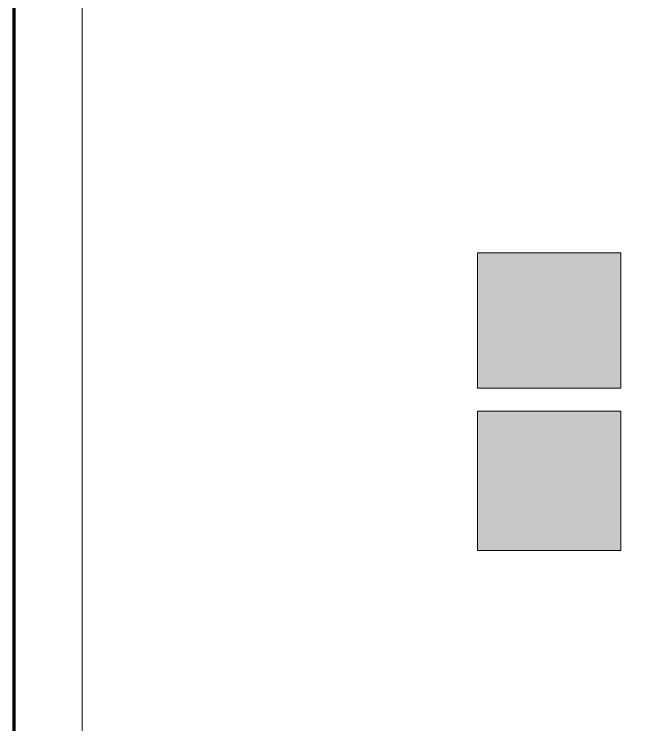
# Model space of a CAD drawing. Extents: x 971 to 1079, y 664 to 731.
# Drawn here: x 1050.855 to 1053.984, y 674.546 to 678.14 of the extents above; entities that cross this region are included whole.
import ezdxf

# ---------------------------------------------------------------- set-up
doc = ezdxf.new("R2010")
doc.units = 0
doc.header["$MEASUREMENT"] = 0
doc.layers.get('0').update_dxf_attribs({"linetype": 'CONTINUOUS', "lineweight": 30})
for name, color, linetype, lineweight in [('Dim', 142, 'CONTINUOUS', 0), ('UG-BORDER', 20, 'CONTINUOUS', 80), ('UG-Khartosha', 11, 'CONTINUOUS', 20)]:
    doc.layers.add(name, color=color, linetype=linetype, lineweight=lineweight)

# ---------------------------------------------------------------- blocks, each defined once
blk = doc.blocks.new('fghty')
at = {"layer": 'UG-Khartosha', "true_color": 0x921802}
blk.add_hatch(color=24, dxfattribs=at).paths.add_polyline_path([(-283.2356, -80.7979), (-283.2356, -81.5166), (-282.4734, -81.5166), (-282.4734, -80.7979)])
at = {"layer": 'UG-Khartosha', "true_color": 0xffffff}
blk.add_hatch(color=7, dxfattribs=at).paths.add_polyline_path([(-283.2356, -82.379), (-283.2356, -81.6393), (-282.4741, -81.6393), (-282.4741, -82.379)])
at = {"layer": 'UG-Khartosha', "color": 7, "lineweight": 20}
for points in [[(-283.2356, -80.7979), (-283.2356, -81.5166), (-282.4734, -81.5166), (-282.4734, -80.7979)], [(-283.2356, -82.379), (-283.2356, -81.6393), (-282.4741, -81.6393), (-282.4741, -82.379)]]:
    blk.add_lwpolyline(points, close=True, dxfattribs=at)
blk = doc.blocks.new('UG-DAMANHOUR-LABS-BORD')
at = {"layer": 'UG-BORDER'}
blk.add_line((-16.5831, 0.4045), (-16.5831, 66.2955), dxfattribs=at)
at = {"layer": 'UG-Khartosha', "color": 14}
blk.add_lwpolyline([(-0.7487, 5.2494), (-0.7487, 23.7437), (-16.2389, 23.7437), (-16.2389, 5.2494)], dxfattribs=at)
at = {"layer": 'Dim', "linetype": 'Continuous', "xscale": 0.952857142857144, "yscale": 0.952857142857144, "zscale": 0.952857142857144}
blk.add_blockref('fghty', (255.6423, 89.7017), dxfattribs=at)

msp = doc.modelspace()

# ---------------------------------------------------------------- block references
msp.add_blockref('UG-DAMANHOUR-LABS-BORD', (1067.4384, 664.2206))

doc.saveas('drawing.dxf')
